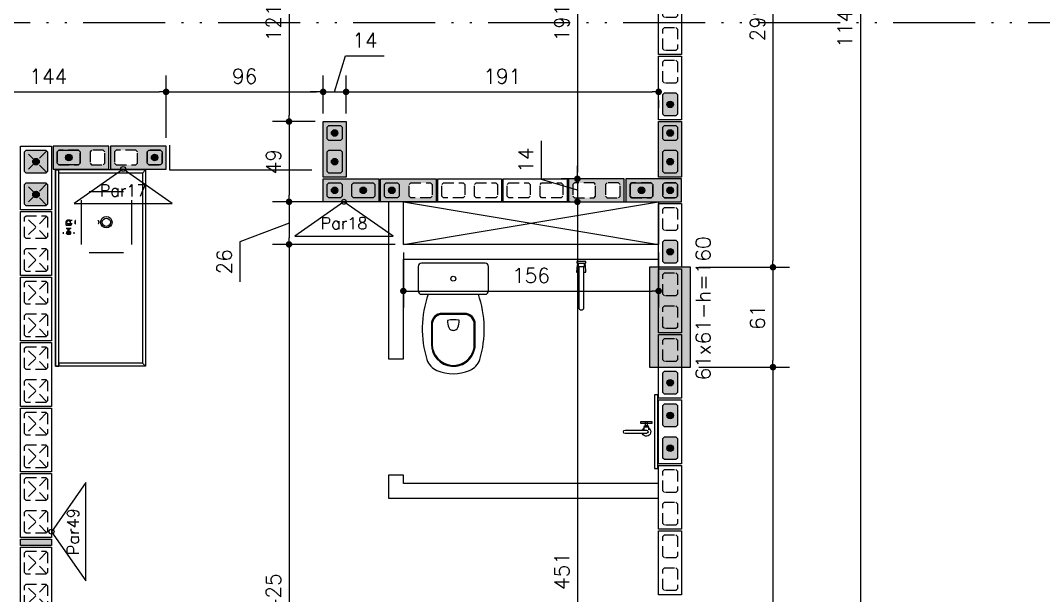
# Model space of a CAD drawing. Extents: x -14651 to 4582, y -13717 to -1290.
# Drawn here: x 2855 to 3480, y -12939 to -12588 of the extents above; entities that cross this region are included whole.
import ezdxf
from ezdxf.enums import TextEntityAlignment as Align

# ---------------------------------------------------------------- set-up
doc = ezdxf.new("R2010")
doc.units = 0
doc.header["$LTSCALE"] = 25
doc.linetypes.add('DASHED2', pattern=[0.375, 0.25, -0.125])
doc.linetypes.add('ESTILO_TQS_0004', pattern=[3.3, 2, -0.4, 0.05, -0.4, 0.05, -0.4])
for name, color, linetype in [('203', 1, 'DASHED2'), ('213', 252, 'Continuous'), ('241', 2, 'Continuous'), ('247', 50, 'Continuous'), ('248', 100, 'Continuous'), ('253', 251, 'Continuous'), ('ABERTURAS', 53, 'Continuous'), ('ALVENARIA NÃO ESTRUTURAL', 242, 'Continuous'), ('Arranque', 14, 'Continuous'), ('COTA', 1, 'Continuous'), ('EIXOS', 1, 'ESTILO_TQS_0004'), ('FERRO', 5, 'Continuous'), ('Pena_1', 1, 'Continuous'), ('Pena_2', 2, 'Continuous'), ('PROJ', 252, 'Continuous'), ('TJANELA', 2, 'Continuous')]:
    doc.layers.add(name, color=color, linetype=linetype)
doc.styles.add('COTA', font='romans.shx')
doc.styles.add('Texto1', font='romans.shx', dxfattribs={"height": 9})
doc.dimstyles.new('forma', dxfattribs={"dimscale": 5, "dimtxt": 1.8, "dimasz": 0.8, "dimexe": 2, "dimexo": 1, "dimgap": 1, "dimtad": 1, "dimdec": 1, "dimzin": 9, "dimtxsty": 'COTA', "dimblk1": 'DOT', "dimblk2": 'DOT', "dimsah": 1, "dimcen": 0, "dimdle": 1, "dimclrd": 256, "dimclre": 256, "dimclrt": 2, "dimadec": 0, "dimazin": 0, "dimtfac": 1, "dimtdec": 0, "dimtmove": 0, "dimatfit": 3, "dimfxl": 1, "dimtolj": 1, "dimtzin": 0, "dimarcsym": 0})

# ---------------------------------------------------------------- blocks, each defined once
blk = doc.blocks.new('P4020')
blk.add_lwpolyline([(-19.5, -9.5), (19.5, -9.5), (19.5, 9.5), (-19.5, 9.5), (-19.5, -9.5)])
at = {"color": 1, "linetype": 'DASHED2'}
for points in [[(-17, -6), (-16, -7), (-4, -7), (-3, -6), (-3, 6), (-4, 7), (-16, 7), (-17, 6), (-17, -6)], [(3, -6), (4, -7), (16, -7), (17, -6), (17, 6), (16, 7), (4, 7), (3, 6), (3, -6)]]:
    blk.add_lwpolyline(points, dxfattribs=at)
at = {"layer": '203', "color": 253}
for p, q in [((-16.5, 6.5), (-3.5, -6.5)), ((-3.5, 6.5), (-16.5, -6.5)), ((16.5, 6.5), (3.5, -6.5)), ((3.5, 6.5), (16.5, -6.5))]:
    blk.add_line(p, q, dxfattribs=at)
blk = doc.blocks.new('P0520')
at = {"layer": '253'}
blk.add_hatch(color=129, dxfattribs=at).paths.add_polyline_path([(2, 9.5), (-2, 9.5), (-2, -9.5), (2, -9.5)])
blk.add_lwpolyline([(2, 9.5), (-2, 9.5), (-2, -9.5), (2, -9.5), (2, 9.5)])
blk = doc.blocks.new('P3515')
at = {"layer": '248'}
h = blk.add_hatch(color=100, dxfattribs=at)
h.paths.add_polyline_path([(17, 7), (-17, 7), (-17, -7), (17, -7)])
h.paths.add_polyline_path([(-5.5, -3.5), (-6.5, -4.5), (-13.5, -4.5), (-14.5, -3.5), (-14.5, 3.5), (-13.5, 4.5), (-6.5, 4.5), (-5.5, 3.5)], flags=16)
h.paths.add_polyline_path([(0.5, 3.5), (1.5, 4.5), (13.5, 4.5), (14.5, 3.5), (14.5, -3.5), (13.5, -4.5), (1.5, -4.5), (0.5, -3.5)], flags=16)
blk.add_lwpolyline([(-17, -7), (17, -7), (17, 7), (-17, 7), (-17, -7)])
at = {"color": 1, "linetype": 'DASHED2'}
for points in [[(-14.5, -3.5), (-13.5, -4.5), (-6.5, -4.5), (-5.5, -3.5), (-5.5, 3.5), (-6.5, 4.5), (-13.5, 4.5), (-14.5, 3.5), (-14.5, -3.5)], [(0.5, -3.5), (1.5, -4.5), (13.5, -4.5), (14.5, -3.5), (14.5, 3.5), (13.5, 4.5), (1.5, 4.5), (0.5, 3.5), (0.5, -3.5)]]:
    blk.add_lwpolyline(points, dxfattribs=at)
blk = doc.blocks.new('P4015', base_point=(5842102.11612, -8124149.02973))
blk.add_lwpolyline([(5842082.61612, -8124156.02973), (5842121.61612, -8124156.02973), (5842121.61612, -8124142.02973), (5842082.61612, -8124142.02973), (5842082.61612, -8124156.02973)])
at = {"color": 1, "linetype": 'DASHED2'}
for points in [[(5842085.11612, -8124152.52973), (5842086.11612, -8124153.52973), (5842098.11612, -8124153.52973), (5842099.11612, -8124152.52973), (5842099.11612, -8124145.52973), (5842098.11612, -8124144.52973), (5842086.11612, -8124144.52973), (5842085.11612, -8124145.52973), (5842085.11612, -8124152.52973)], [(5842105.11612, -8124152.52973), (5842106.11612, -8124153.52973), (5842118.11612, -8124153.52973), (5842119.11612, -8124152.52973), (5842119.11612, -8124145.52973), (5842118.11612, -8124144.52973), (5842106.11612, -8124144.52973), (5842105.11612, -8124145.52973), (5842105.11612, -8124152.52973)]]:
    blk.add_lwpolyline(points, dxfattribs=at)
blk = doc.blocks.new('GR-1409')
at = {"layer": '213'}
h = blk.add_hatch(color=256, dxfattribs=at)
h.paths.add_polyline_path([(-6, 4.5), (-7, 3.5), (-7, -3.5), (-6, -4.5), (6, -4.5), (7, -3.5), (7, 3.5), (6, 4.5)])
h.paths.add_polyline_path([(-2, 0, 1), (2, 0, 1)], flags=16)
at = {"layer": 'Arranque'}
blk.add_hatch(color=256, dxfattribs=at).paths.add_polyline_path([(-2, 0, 1), (2, 0, 1)])
at = {"layer": '213'}
blk.add_lwpolyline([(-7, 3.5), (-6, 4.5), (6, 4.5), (7, 3.5), (7, -3.5), (6, -4.5), (-6, -4.5), (-7, -3.5), (-7, 3.5)], dxfattribs=at)
at = {"layer": 'FERRO', "linetype": 'Continuous'}
blk.add_circle((0, 0), 2, dxfattribs=at)
blk = doc.blocks.new('GR-0909')
at = {"layer": '213'}
h = blk.add_hatch(color=256, dxfattribs=at)
h.paths.add_polyline_path([(3.5, -4.5), (4.5, -3.5), (4.500001, 3.5), (3.500001, 4.5), (-3.499999, 4.5), (-4.499999, 3.5), (-4.5, -3.5), (-3.5, -4.5)])
h.paths.add_polyline_path([(-2, 0, -1), (2, 0, -1)], flags=16)
at = {"layer": 'Arranque'}
blk.add_hatch(color=256, dxfattribs=at).paths.add_polyline_path([(2, 0, 1), (-2, 0, 1)])
at = {"layer": '213'}
blk.add_lwpolyline([(3.500001, 4.5), (4.500001, 3.5), (4.5, -3.5), (3.5, -4.5), (-3.5, -4.5), (-4.5, -3.5), (-4.499999, 3.5), (-3.499999, 4.5), (3.500001, 4.5)], dxfattribs=at)
at = {"layer": 'FERRO', "linetype": 'Continuous'}
blk.add_circle((0, 0), 2, dxfattribs=at)
blk = doc.blocks.new('GR-1414')
at = {"layer": '213'}
h = blk.add_hatch(color=256, dxfattribs=at)
h.paths.add_polyline_path([(6, -7), (7, -6), (7, 6), (6, 7), (-6, 7), (-7, 6), (-7, -6), (-6, -7)])
h.paths.add_polyline_path([(2, 0, 1), (-2, 0, 1)], flags=16)
at = {"layer": 'Arranque'}
blk.add_hatch(color=256, dxfattribs=at).paths.add_polyline_path([(2, 0, 1), (-2, 0, 1)])
at = {"layer": '213'}
for p, q in [((-7, 6), (-6, 7)), ((-6, 7), (6, 7)), ((6, 7), (7, 6)), ((-7, -6), (-7, 6)), ((7, 6), (7, -6)), ((-6, -7), (-7, -6)), ((7, -6), (6, -7)), ((6, -7), (-6, -7))]:
    blk.add_line(p, q, dxfattribs=at)
at = {"layer": 'FERRO', "linetype": 'Continuous'}
blk.add_circle((0, 0), 2, dxfattribs=at)
blk = doc.blocks.new('_IDNPAR_2')
at = {"color": 3}
blk.add_lwpolyline([(1, -0.7), (0, 0), (-1, -0.7)], close=True, dxfattribs=at)
blk.add_circle((0, 0), 0.05, dxfattribs=at)
at = {"layer": '247', "color": 2, "style": 'COTA', "flags": 8}
blk.add_attdef('ID', text='', height=0.24, dxfattribs=at).set_placement((0, -0.438), align=Align.MIDDLE_CENTER)
blk = doc.blocks.new('_Dot')
at = {"color": 0, "linetype": 'ByBlock', "lineweight": -2}
blk.add_line((-0.5, 0), (-1, 0), dxfattribs=at)
at = {"color": 0, "linetype": 'ByBlock', "const_width": 0.5}
blk.add_lwpolyline([(-0.25, 0, 1), (0.25, 0, 1)], format="xyb", close=True, dxfattribs=at)
blk = doc.blocks.new('*D111')
at = {"layer": 'COTA', "lineweight": -2, "transparency": 16777216}
for p, q in [((3269.02, -12439.6), (3324.39, -12439.6)), ((3314.39, -12443.6), (3314.39, -12734.6)), ((3269.02, -12738.6), (3324.39, -12738.6))]:
    blk.add_line(p, q, dxfattribs=at)
at = {"layer": 'Defpoints', "color": 0, "transparency": 16777216}
for p in [(3264.02, -12439.6), (3264.02, -12738.6), (3314.39, -12738.6)]:
    blk.add_point(p, dxfattribs=at)
at = {"layer": 'COTA', "lineweight": -2, "transparency": 16777216, "xscale": 4, "yscale": 4, "zscale": 4}
for p, rotation in [((3314.39, -12439.6), 90), ((3314.39, -12738.6), 270)]:
    blk.add_blockref('_Dot', p, dxfattribs=dict(at, rotation=rotation))
at = {"layer": 'COTA', "color": 2, "transparency": 16777216, "insert": (3304.89, -12589.1), "char_height": 9, "attachment_point": 5, "rotation": 90, "style": 'COTA'}
blk.add_mtext('\\A1;299 ', dxfattribs=at)
blk = doc.blocks.new('*D112')
at = {"layer": 'COTA', "lineweight": -2, "transparency": 16777216}
for p, q in [((3269.02, -12738.6), (3324.39, -12738.6)), ((3314.39, -12742.6), (3314.39, -12795.6)), ((3269.02, -12799.6), (3324.39, -12799.6))]:
    blk.add_line(p, q, dxfattribs=at)
at = {"layer": 'Defpoints', "color": 0, "transparency": 16777216}
for p in [(3264.02, -12738.6), (3264.02, -12799.6), (3314.39, -12799.6)]:
    blk.add_point(p, dxfattribs=at)
at = {"layer": 'COTA', "lineweight": -2, "transparency": 16777216, "xscale": 4, "yscale": 4, "zscale": 4}
for p, rotation in [((3314.39, -12738.6), 90), ((3314.39, -12799.6), 270)]:
    blk.add_blockref('_Dot', p, dxfattribs=dict(at, rotation=rotation))
at = {"layer": 'COTA', "color": 2, "transparency": 16777216, "insert": (3304.89, -12769.1), "char_height": 9, "attachment_point": 5, "rotation": 90, "style": 'COTA'}
blk.add_mtext('\\A1;61 ', dxfattribs=at)
blk = doc.blocks.new('*D113')
at = {"layer": 'COTA', "lineweight": -2, "transparency": 16777216}
for p, q in [((3269.02, -12799.6), (3324.39, -12799.6)), ((3314.39, -12803.6), (3314.39, -13159.6)), ((3263.52, -13163.6), (3324.39, -13163.6))]:
    blk.add_line(p, q, dxfattribs=at)
at = {"layer": 'Defpoints', "color": 0, "transparency": 16777216}
for p in [(3264.02, -12799.6), (3258.52, -13163.6), (3314.39, -13163.6)]:
    blk.add_point(p, dxfattribs=at)
at = {"layer": 'COTA', "lineweight": -2, "transparency": 16777216, "xscale": 4, "yscale": 4, "zscale": 4}
for p, rotation in [((3314.39, -12799.6), 90), ((3314.39, -13163.6), 270)]:
    blk.add_blockref('_Dot', p, dxfattribs=dict(at, rotation=rotation))
at = {"layer": 'COTA', "color": 2, "transparency": 16777216, "insert": (3304.89, -12981.6), "char_height": 9, "attachment_point": 5, "rotation": 90, "style": 'COTA'}
blk.add_mtext('\\A1;364 ', dxfattribs=at)
blk = doc.blocks.new('*D114')
at = {"layer": 'COTA', "lineweight": -2, "transparency": 16777216}
for p, q in [((3263.52, -12014.6), (3377.82, -12014.6)), ((3367.82, -12018.6), (3367.82, -13159.6)), ((3263.52, -13163.6), (3377.82, -13163.6))]:
    blk.add_line(p, q, dxfattribs=at)
at = {"layer": 'Defpoints', "color": 0, "transparency": 16777216}
for p in [(3258.52, -12014.6), (3258.52, -13163.6), (3367.82, -13163.6)]:
    blk.add_point(p, dxfattribs=at)
at = {"layer": 'COTA', "lineweight": -2, "transparency": 16777216, "xscale": 4, "yscale": 4, "zscale": 4}
for p, rotation in [((3367.82, -12014.6), 90), ((3367.82, -13163.6), 270)]:
    blk.add_blockref('_Dot', p, dxfattribs=dict(at, rotation=rotation))
at = {"layer": 'COTA', "color": 2, "transparency": 16777216, "insert": (3358.32, -12589.1), "char_height": 9, "attachment_point": 5, "rotation": 90, "style": 'COTA'}
blk.add_mtext('\\A1;1149 ', dxfattribs=at)
blk = doc.blocks.new('*D175')
at = {"layer": 'COTA', "lineweight": -2, "transparency": 16777216}
for p, q in [((2799.52, -12659.6), (2799.52, -12621.47)), ((2943.52, -12659.6), (2943.52, -12621.47)), ((2803.52, -12631.47), (2939.52, -12631.47))]:
    blk.add_line(p, q, dxfattribs=at)
at = {"layer": 'Defpoints', "color": 0, "transparency": 16777216}
for p in [(2943.52, -12631.47), (2799.52, -12664.6), (2943.52, -12664.6)]:
    blk.add_point(p, dxfattribs=at)
at = {"layer": 'COTA', "lineweight": -2, "transparency": 16777216, "xscale": 4, "yscale": 4, "zscale": 4, "rotation": 180}
blk.add_blockref('_Dot', (2799.52, -12631.47), dxfattribs=at)
at = {"layer": 'COTA', "lineweight": -2, "transparency": 16777216, "xscale": 4, "yscale": 4, "zscale": 4}
blk.add_blockref('_Dot', (2943.52, -12631.47), dxfattribs=at)
at = {"layer": 'COTA', "color": 2, "transparency": 16777216, "insert": (2871.52, -12621.97), "char_height": 9, "attachment_point": 5, "style": 'COTA'}
blk.add_mtext('\\A1;144 ', dxfattribs=at)
blk = doc.blocks.new('*D176')
at = {"layer": 'COTA', "lineweight": -2, "transparency": 16777216}
for p, q in [((2943.52, -12659.6), (2943.52, -12621.47)), ((3039.52, -12644.6), (3039.52, -12621.47)), ((2947.52, -12631.47), (3035.52, -12631.47))]:
    blk.add_line(p, q, dxfattribs=at)
at = {"layer": 'Defpoints', "color": 0, "transparency": 16777216}
for p in [(3039.52, -12631.47), (3039.52, -12649.6), (2943.52, -12664.6)]:
    blk.add_point(p, dxfattribs=at)
at = {"layer": 'COTA', "lineweight": -2, "transparency": 16777216, "xscale": 4, "yscale": 4, "zscale": 4, "rotation": 180}
blk.add_blockref('_Dot', (2943.52, -12631.47), dxfattribs=at)
at = {"layer": 'COTA', "lineweight": -2, "transparency": 16777216, "xscale": 4, "yscale": 4, "zscale": 4}
blk.add_blockref('_Dot', (3039.52, -12631.47), dxfattribs=at)
at = {"layer": 'COTA', "color": 2, "transparency": 16777216, "insert": (2991.52, -12621.97), "char_height": 9, "attachment_point": 5, "style": 'COTA'}
blk.add_mtext('\\A1;96 ', dxfattribs=at)
blk = doc.blocks.new('*D286')
at = {"layer": 'COTA', "lineweight": -2, "transparency": 16777216}
for p, q in [((3194.03, -12493.6), (3184.86, -12493.6)), ((3194.86, -12497.6), (3194.86, -12680.6)), ((3190.11, -12684.6), (3184.86, -12684.6))]:
    blk.add_line(p, q, dxfattribs=at)
at = {"layer": 'Defpoints', "color": 0, "transparency": 16777216}
for p in [(3199.03, -12493.6), (3194.86, -12684.6), (3195.11, -12684.6)]:
    blk.add_point(p, dxfattribs=at)
at = {"layer": 'COTA', "lineweight": -2, "transparency": 16777216, "xscale": 4, "yscale": 4, "zscale": 4}
for p, rotation in [((3194.86, -12493.6), 90), ((3194.86, -12684.6), 270)]:
    blk.add_blockref('_Dot', p, dxfattribs=dict(at, rotation=rotation))
at = {"layer": 'COTA', "color": 2, "transparency": 16777216, "insert": (3185.36, -12589.1), "char_height": 9, "attachment_point": 5, "rotation": 90, "style": 'COTA'}
blk.add_mtext('\\A1;191 ', dxfattribs=at)
blk = doc.blocks.new('*D287')
at = {"layer": 'COTA', "lineweight": -2, "transparency": 16777216}
for p, q in [((3172.86, -12685), (3172.86, -12661.28)), ((3194.86, -12680.6), (3194.86, -12676.6)), ((3194.86, -12691.6), (3172.86, -12685)), ((3190.11, -12684.6), (3184.86, -12684.6)), ((3194.86, -12684.6), (3194.86, -12698.6)), ((3194.86, -12684.6), (3194.86, -12698.6)), ((3190.36, -12698.6), (3184.86, -12698.6)), ((3194.86, -12702.6), (3194.86, -12706.6))]:
    blk.add_line(p, q, dxfattribs=at)
at = {"layer": 'Defpoints', "color": 0, "transparency": 16777216}
for p in [(3195.11, -12684.6), (3194.86, -12698.6), (3195.36, -12698.6)]:
    blk.add_point(p, dxfattribs=at)
at = {"layer": 'COTA', "lineweight": -2, "transparency": 16777216, "xscale": 4, "yscale": 4, "zscale": 4}
for p, rotation in [((3194.86, -12684.6), 270), ((3194.86, -12698.6), 90)]:
    blk.add_blockref('_Dot', p, dxfattribs=dict(at, rotation=rotation))
at = {"layer": 'COTA', "color": 2, "transparency": 16777216, "insert": (3163.36, -12673.14), "char_height": 9, "attachment_point": 5, "rotation": 90, "style": 'COTA'}
blk.add_mtext('\\A1;14 ', dxfattribs=at)
blk = doc.blocks.new('*D288')
at = {"layer": 'COTA', "lineweight": -2, "transparency": 16777216}
for p, q in [((3190.36, -12698.6), (3184.86, -12698.6)), ((3194.86, -12702.6), (3194.86, -13145.6)), ((3191.68, -13149.6), (3184.86, -13149.6))]:
    blk.add_line(p, q, dxfattribs=at)
at = {"layer": 'Defpoints', "color": 0, "transparency": 16777216}
for p in [(3195.36, -12698.6), (3194.86, -13149.6), (3196.68, -13149.6)]:
    blk.add_point(p, dxfattribs=at)
at = {"layer": 'COTA', "lineweight": -2, "transparency": 16777216, "xscale": 4, "yscale": 4, "zscale": 4}
for p, rotation in [((3194.86, -12698.6), 90), ((3194.86, -13149.6), 270)]:
    blk.add_blockref('_Dot', p, dxfattribs=dict(at, rotation=rotation))
at = {"layer": 'COTA', "color": 2, "transparency": 16777216, "insert": (3185.36, -12924.1), "char_height": 9, "attachment_point": 5, "rotation": 90, "style": 'COTA'}
blk.add_mtext('\\A1;451 ', dxfattribs=at)
blk = doc.blocks.new('*D290')
at = {"layer": 'COTA', "lineweight": -2, "transparency": 16777216}
for p, q in [((3034.52, -12528.6), (3008.64, -12528.6)), ((3018.64, -12532.6), (3018.64, -12645.6)), ((3034.52, -12649.6), (3008.64, -12649.6))]:
    blk.add_line(p, q, dxfattribs=at)
at = {"layer": 'Defpoints', "color": 0, "transparency": 16777216}
for p in [(3039.52, -12528.6), (3018.64, -12649.6), (3039.52, -12649.6)]:
    blk.add_point(p, dxfattribs=at)
at = {"layer": 'COTA', "lineweight": -2, "transparency": 16777216, "xscale": 4, "yscale": 4, "zscale": 4}
for p, rotation in [((3018.64, -12528.6), 90), ((3018.64, -12649.6), 270)]:
    blk.add_blockref('_Dot', p, dxfattribs=dict(at, rotation=rotation))
at = {"layer": 'COTA', "color": 2, "transparency": 16777216, "insert": (3009.14, -12589.1), "char_height": 9, "attachment_point": 5, "rotation": 90, "style": 'COTA'}
blk.add_mtext('\\A1;121 ', dxfattribs=at)
blk = doc.blocks.new('*D291')
at = {"layer": 'COTA', "lineweight": -2, "transparency": 16777216}
for p, q in [((3034.52, -12649.6), (3008.64, -12649.6)), ((3018.64, -12653.6), (3018.64, -12694.6)), ((3034.52, -12698.6), (3008.64, -12698.6))]:
    blk.add_line(p, q, dxfattribs=at)
at = {"layer": 'Defpoints', "color": 0, "transparency": 16777216}
for p in [(3039.52, -12649.6), (3018.64, -12698.6), (3039.52, -12698.6)]:
    blk.add_point(p, dxfattribs=at)
at = {"layer": 'COTA', "lineweight": -2, "transparency": 16777216, "xscale": 4, "yscale": 4, "zscale": 4}
for p, rotation in [((3018.64, -12649.6), 90), ((3018.64, -12698.6), 270)]:
    blk.add_blockref('_Dot', p, dxfattribs=dict(at, rotation=rotation))
at = {"layer": 'COTA', "color": 2, "transparency": 16777216, "insert": (3009.14, -12674.1), "char_height": 9, "attachment_point": 5, "rotation": 90, "style": 'COTA'}
blk.add_mtext('\\A1;49 ', dxfattribs=at)
blk = doc.blocks.new('*D292')
at = {"layer": 'COTA', "lineweight": -2, "transparency": 16777216}
for p, q in [((3083.52, -12724.6), (3008.64, -12724.6)), ((3018.64, -12728.6), (3018.64, -13145.6)), ((3013.64, -13149.6), (3008.64, -13149.6))]:
    blk.add_line(p, q, dxfattribs=at)
at = {"layer": 'Defpoints', "color": 0, "transparency": 16777216}
for p in [(3088.52, -12724.6), (3018.64, -13149.6), (3018.64, -13149.6)]:
    blk.add_point(p, dxfattribs=at)
at = {"layer": 'COTA', "lineweight": -2, "transparency": 16777216, "xscale": 4, "yscale": 4, "zscale": 4}
for p, rotation in [((3018.64, -12724.6), 90), ((3018.64, -13149.6), 270)]:
    blk.add_blockref('_Dot', p, dxfattribs=dict(at, rotation=rotation))
at = {"layer": 'COTA', "color": 2, "transparency": 16777216, "insert": (3009.14, -12937.1), "char_height": 9, "attachment_point": 5, "rotation": 90, "style": 'COTA'}
blk.add_mtext('\\A1;425 ', dxfattribs=at)
blk = doc.blocks.new('*D295')
at = {"layer": 'COTA', "lineweight": -2, "transparency": 16777216}
for p, q in [((3046.52, -12631.47), (3053.12, -12609.47)), ((3053.12, -12609.47), (3076.83, -12609.47)), ((3039.52, -12644.6), (3039.52, -12621.47)), ((3053.52, -12644.6), (3053.52, -12621.47)), ((3035.52, -12631.47), (3031.52, -12631.47)), ((3039.52, -12631.47), (3053.52, -12631.47)), ((3039.52, -12631.47), (3053.52, -12631.47)), ((3057.52, -12631.47), (3061.52, -12631.47))]:
    blk.add_line(p, q, dxfattribs=at)
at = {"layer": 'Defpoints', "color": 0, "transparency": 16777216}
for p in [(3053.52, -12631.47), (3039.52, -12649.6), (3053.52, -12649.6)]:
    blk.add_point(p, dxfattribs=at)
at = {"layer": 'COTA', "lineweight": -2, "transparency": 16777216, "xscale": 4, "yscale": 4, "zscale": 4}
blk.add_blockref('_Dot', (3039.52, -12631.47), dxfattribs=at)
at = {"layer": 'COTA', "lineweight": -2, "transparency": 16777216, "xscale": 4, "yscale": 4, "zscale": 4, "rotation": 180}
blk.add_blockref('_Dot', (3053.52, -12631.47), dxfattribs=at)
at = {"layer": 'COTA', "color": 2, "transparency": 16777216, "insert": (3064.97, -12599.97), "char_height": 9, "attachment_point": 5, "style": 'COTA'}
blk.add_mtext('\\A1;14 ', dxfattribs=at)
blk = doc.blocks.new('*D296')
at = {"layer": 'COTA', "lineweight": -2, "transparency": 16777216}
for p, q in [((3053.52, -12644.6), (3053.52, -12621.47)), ((3057.52, -12631.47), (3240.52, -12631.47)), ((3244.52, -12636.47), (3244.52, -12641.47))]:
    blk.add_line(p, q, dxfattribs=at)
at = {"layer": 'Defpoints', "color": 0, "transparency": 16777216}
for p in [(3244.52, -12631.47), (3244.52, -12631.47), (3053.52, -12649.6)]:
    blk.add_point(p, dxfattribs=at)
at = {"layer": 'COTA', "lineweight": -2, "transparency": 16777216, "xscale": 4, "yscale": 4, "zscale": 4, "rotation": 180}
blk.add_blockref('_Dot', (3053.52, -12631.47), dxfattribs=at)
at = {"layer": 'COTA', "lineweight": -2, "transparency": 16777216, "xscale": 4, "yscale": 4, "zscale": 4}
blk.add_blockref('_Dot', (3244.52, -12631.47), dxfattribs=at)
at = {"layer": 'COTA', "color": 2, "transparency": 16777216, "insert": (3149.02, -12621.97), "char_height": 9, "attachment_point": 5, "style": 'COTA'}
blk.add_mtext('\\A1;191 ', dxfattribs=at)
blk = doc.blocks.new('layout-inferior 2')
at = {"layer": 'ALVENARIA NÃO ESTRUTURAL'}
for p, q in [((28825.58, -12698.6), (28825.58, -12794.6)), ((28834.58, -12733.6), (28990.58, -12733.6)), ((28834.58, -12794.6), (28834.58, -12733.6)), ((28825.58, -12794.6), (28834.58, -12794.6)), ((28834.58, -12865.6), (28825.58, -12865.6)), ((28825.58, -12865.6), (28825.58, -12879.6)), ((28834.58, -12870.6), (28834.58, -12865.6)), ((28990.58, -12870.6), (28834.58, -12870.6)), ((28825.58, -12879.6), (28990.58, -12879.6))]:
    blk.add_line(p, q, dxfattribs=at)
at = {"layer": 'Pena_1'}
for p, q in [((28834.58, -12698.6), (28990.58, -12724.6)), ((28834.58, -12724.6), (28990.58, -12698.6))]:
    blk.add_line(p, q, dxfattribs=at)
at = {"layer": 'Pena_2'}
for p, q in [((28834.58, -12724.6), (28834.58, -12698.6)), ((28834.58, -12698.6), (28990.58, -12698.6)), ((28990.58, -12698.6), (28990.58, -12724.6)), ((28990.58, -12724.6), (28834.58, -12724.6))]:
    blk.add_line(p, q, dxfattribs=at)
at = {"layer": 'PROJ'}
for p, q in [((28691.58, -12664.1), (28691.58, -12679.1)), ((28622.08, -12799.1), (28622.08, -12679.1)), ((28622.08, -12679.1), (28622.08, -12799.1)), ((28677.08, -12679.1), (28622.08, -12679.1)), ((28622.08, -12679.1), (28624.08, -12679.1)), ((28624.08, -12799.1), (28624.08, -12679.1)), ((28624.08, -12681.1), (28624.08, -12679.1)), ((28677.08, -12679.1), (28675.08, -12681.1)), ((28677.08, -12679.1), (28677.08, -12799.1)), ((28691.58, -12679.1), (28778.58, -12679.1)), ((28675.08, -12681.1), (28624.08, -12681.1)), ((28675.08, -12681.1), (28675.08, -12797.1)), ((28637.58, -12697.6), (28637.58, -12724.6)), ((28663.58, -12692.6), (28642.58, -12692.6)), ((28668.58, -12724.6), (28668.58, -12697.6)), ((28630.04, -12710.05), (28630.01, -12710.05)), ((28630.08, -12710.05), (28630.04, -12710.05)), ((28628.5, -12712.95), (28628.5, -12711.15)), ((28631.51, -12712.95), (28628.5, -12712.95)), ((28628.51, -12711.15), (28628.51, -12711.15)), ((28631.49, -12714.95), (28628.53, -12714.95)), ((28628.81, -12713.05), (28628.81, -12712.95)), ((28629.01, -12715.15), (28631.01, -12715.15)), ((28630.01, -12712.15), (28630.03, -12712.15)), ((28630.03, -12712.15), (28630.08, -12712.14)), ((28631.21, -12712.95), (28631.21, -12713.05)), ((28631.51, -12712.15), (28631.51, -12712.95)), ((28626.8, -12718.19), (28626.8, -12717.09)), ((28631.19, -12718.34), (28628.83, -12718.34)), ((28628.85, -12717.04), (28629.78, -12717.04)), ((28630.86, -12718.54), (28629.16, -12718.54)), ((28630.24, -12717.04), (28631.16, -12717.04)), ((28633.21, -12717.09), (28633.21, -12718.19)), ((28642.58, -12729.6), (28663.58, -12729.6)), ((28675.08, -12797.1), (28624.08, -12797.1)), ((28624.08, -12797.1), (28624.08, -12799.1)), ((28675.08, -12797.1), (28677.08, -12799.1)), ((28677.08, -12799.1), (28622.08, -12799.1)), ((28622.08, -12799.1), (28624.08, -12799.1)), ((28988.08, -12816.6), (28988.08, -12861.6)), ((28990.08, -12816.6), (28988.08, -12816.6)), ((28990.08, -12861.6), (28990.08, -12816.6)), ((28988.08, -12861.6), (28990.08, -12861.6))]:
    blk.add_line(p, q, dxfattribs=at)
for points in [[(28628.81, -12713.05), (28628.81, -12712.95), (28628.5, -12712.95), (28628.5, -12711.13), (28628.51, -12711.15), (28628.51, -12711.15), (28628.51, -12710.98), (28628.55, -12710.74), (28628.63, -12710.5), (28628.74, -12710.29), (28628.89, -12710.09), (28629.07, -12709.92), (28629.22, -12709.82), (28629.44, -12709.71), (28629.67, -12709.63), (28629.91, -12709.6), (28630.01, -12709.59), (28630.25, -12709.61), (28630.49, -12709.67), (28630.71, -12709.77), (28630.8, -12709.82), (28630.99, -12709.96), (28631.08, -12710.05), (28630.06, -12710.05), (28630.05, -12710.05, -0.956818), (28630.06, -12712.15), (28630.07, -12712.15, -0.005512), (28630.05, -12712.15), (28630.08, -12712.15), (28631.51, -12712.15), (28631.51, -12712.95), (28631.21, -12712.95), (28631.21, -12713.05)], [(28628.83, -12717.01, 0.023181), (28628.85, -12717.04), (28629.78, -12717.04), (28629.83, -12717.03), (28629.9, -12717.01), (28630, -12717.01), (28630.09, -12717.01), (28630.17, -12717.02), (28630.24, -12717.04), (28631.16, -12717.04, 0.022959), (28631.18, -12717.01, 0.366689), (28630.99, -12716.84), (28630.62, -12716.84), (28629.4, -12716.84), (28629.03, -12716.84, 0.366483)], [(28629.41, -12717.71), (28629.41, -12717.62), (28629.41, -12717.55), (28629.43, -12717.47), (28629.44, -12717.42), (28629.46, -12717.37), (28629.49, -12717.32), (28629.51, -12717.27), (28629.55, -12717.23), (28629.58, -12717.19), (28629.63, -12717.13), (28629.7, -12717.08), (28629.74, -12717.06), (28629.78, -12717.04), (28629.79, -12717.08), (28629.8, -12717.13, -0.192103), (28630.21, -12717.13), (28630.22, -12717.09), (28630.24, -12717.04), (28630.29, -12717.06), (28630.33, -12717.09), (28630.37, -12717.12), (28630.41, -12717.16), (28630.45, -12717.2), (28630.49, -12717.25), (28630.54, -12717.34), (28630.58, -12717.43), (28630.59, -12717.49), (28630.6, -12717.54), (28630.61, -12717.59), (28630.61, -12717.64), (28630.61, -12717.71), (28630.59, -12717.79), (28630.57, -12717.86), (28630.55, -12717.91), (28630.53, -12717.96), (28630.5, -12718.01), (28630.47, -12718.06), (28630.42, -12718.11), (28630.35, -12718.18), (28630.27, -12718.23), (28630.18, -12718.26), (28630.1, -12718.28), (28630.04, -12718.29), (28629.98, -12718.29), (28629.92, -12718.29), (28629.87, -12718.27), (28629.81, -12718.26), (28629.75, -12718.23), (28629.68, -12718.19), (28629.64, -12718.16), (28629.6, -12718.12), (28629.57, -12718.09), (28629.54, -12718.05), (28629.5, -12717.99), (28629.46, -12717.9), (28629.43, -12717.81)], [(28630.23, -12717.14), (28630.23, -12717.13, -0.017847), (28630.26, -12717.15), (28630.25, -12717.15, -0.017789), (28630.29, -12717.17), (28630.28, -12717.16, -0.021587), (28630.32, -12717.19), (28630.31, -12717.18, -0.027178), (28630.36, -12717.22), (28630.35, -12717.21, -0.016694), (28630.38, -12717.23), (28630.38, -12717.23, -0.029524), (28630.42, -12717.28), (28630.42, -12717.27, -0.024437), (28630.45, -12717.31), (28630.44, -12717.3, -0.02481), (28630.48, -12717.35), (28630.47, -12717.34, -0.023752), (28630.5, -12717.39), (28630.49, -12717.38, -0.022023), (28630.51, -12717.42), (28630.51, -12717.41, -0.022441), (28630.53, -12717.46), (28630.52, -12717.45, -0.022868), (28630.54, -12717.5), (28630.54, -12717.49, -0.020181), (28630.55, -12717.53), (28630.55, -12717.52, -0.015814), (28630.55, -12717.56), (28630.55, -12717.55, -0.015915), (28630.56, -12717.58), (28630.56, -12717.58, -0.025741), (28630.56, -12717.63), (28630.56, -12717.63, -0.018498), (28630.56, -12717.67), (28630.56, -12717.66, -0.017313), (28630.56, -12717.7), (28630.56, -12717.69, -0.018157), (28630.55, -12717.73), (28630.55, -12717.73, -0.018149), (28630.55, -12717.76), (28630.55, -12717.76, -0.018439), (28630.54, -12717.8), (28630.54, -12717.79, -0.018647), (28630.53, -12717.83), (28630.53, -12717.82, -0.018581), (28630.51, -12717.86), (28630.52, -12717.85, -0.021766), (28630.5, -12717.89), (28630.5, -12717.88, -0.026407), (28630.47, -12717.93), (28630.48, -12717.92, -0.026609), (28630.45, -12717.97), (28630.46, -12717.96, -0.026914), (28630.42, -12718.01), (28630.43, -12718, -0.025672), (28630.39, -12718.04), (28630.39, -12718.03, -0.023779), (28630.36, -12718.07), (28630.36, -12718.06, -0.024124), (28630.32, -12718.09), (28630.33, -12718.09, -0.024539), (28630.28, -12718.12), (28630.29, -12718.11, -0.024082), (28630.25, -12718.14), (28630.26, -12718.13, -0.023177), (28630.21, -12718.15), (28630.22, -12718.15, -0.023669), (28630.17, -12718.17), (28630.18, -12718.16, -0.024126), (28630.13, -12718.18), (28630.14, -12718.18, -0.020906), (28630.09, -12718.18), (28630.1, -12718.18, -0.015716), (28630.07, -12718.19), (28630.07, -12718.19, -0.01579), (28630.04, -12718.19), (28630.05, -12718.19, -0.016075), (28630.01, -12718.19), (28630.02, -12718.19, -0.016281), (28629.98, -12718.19), (28629.99, -12718.19, -0.016316), (28629.95, -12718.19), (28629.96, -12718.19, -0.01533), (28629.93, -12718.19), (28629.93, -12718.19, -0.013711), (28629.9, -12718.18), (28629.91, -12718.18, -0.013749), (28629.88, -12718.18), (28629.89, -12718.18, -0.013768), (28629.86, -12718.17), (28629.86, -12718.17, -0.015624), (28629.83, -12718.16), (28629.84, -12718.16, -0.018303), (28629.8, -12718.15), (28629.81, -12718.15, -0.018249), (28629.77, -12718.14), (28629.78, -12718.14, -0.018455), (28629.74, -12718.12), (28629.75, -12718.13, -0.018647), (28629.71, -12718.11), (28629.72, -12718.11, -0.018591), (28629.69, -12718.09), (28629.69, -12718.09, -0.021186), (28629.66, -12718.06), (28629.66, -12718.07, -0.025016), (28629.62, -12718.03), (28629.63, -12718.04, -0.025258), (28629.59, -12718), (28629.6, -12718.01, -0.025603), (28629.56, -12717.97), (28629.57, -12717.98, -0.024312), (28629.54, -12717.93), (28629.55, -12717.94, -0.022281), (28629.52, -12717.9), (28629.53, -12717.91, -0.022662), (28629.5, -12717.86), (28629.51, -12717.87, -0.023081), (28629.49, -12717.82), (28629.49, -12717.83, -0.023127), (28629.48, -12717.79), (28629.48, -12717.79, -0.022918), (28629.47, -12717.75), (28629.47, -12717.76, -0.020264), (28629.46, -12717.71), (28629.46, -12717.72, -0.015918), (28629.46, -12717.68), (28629.46, -12717.69, -0.015999), (28629.46, -12717.66), (28629.46, -12717.66, -0.556946)], [(28629.56, -12717.64, -1), (28630.46, -12717.64, -1)], [(28843.58, -12749.1), (28843.58, -12752.7), (28843.58, -12753.1, 0.414214), (28845.58, -12755.1), (28884.58, -12755.1, 0.414214), (28886.58, -12753.1), (28886.58, -12738.1, 0.414214), (28884.58, -12736.1), (28845.58, -12736.1, 0.414214), (28843.58, -12738.1)], [(28852.24, -12773.43), (28852.24, -12785.71, 0.391339), (28864.08, -12798.5, 0.428002), (28877.91, -12786.11), (28877.91, -12773.43, 0.416278), (28871.84, -12767.36), (28858.32, -12767.36, 0.413625)], [(28868.59, -12770.99, 0.10791), (28861.57, -12771.03, 0.124585), (28862.34, -12775.49, 0.161338), (28863.21, -12776.67, 0.122351), (28865.08, -12777.13, 0.122351), (28866.94, -12776.67, 0.167944), (28867.81, -12775.49, 0.125904), (28868.59, -12770.99)], [(28983.6, -12833.98), (28983.6, -12835.43), (28984.14, -12835.43), (28984.14, -12835.97), (28984.35, -12835.97), (28984.35, -12836.76, -1.408938), (28980.59, -12840.13), (28970.12, -12840.14, -0.999996), (28970.12, -12838.07), (28980.59, -12838.07, -0.168827), (28981.76, -12836.76), (28981.76, -12835.97), (28981.97, -12835.97), (28981.97, -12835.43), (28982.51, -12835.43), (28982.51, -12833.98), (28979.7, -12833.98), (28979.7, -12832.89), (28986.41, -12832.89), (28986.41, -12833.98), (28983.6, -12833.98)]]:
    blk.add_lwpolyline(points, format="xyb", close=True, dxfattribs=at)
for points in [[(28632.17, -12712.15), (28630.08, -12712.15), (28630, -12712.15), (28629.93, -12712.14), (28629.87, -12712.13), (28629.82, -12712.13), (28629.8, -12712.12), (28629.78, -12712.12), (28629.76, -12712.11), (28629.74, -12712.11), (28629.73, -12712.11), (28629.71, -12712.1), (28629.7, -12712.1), (28629.68, -12712.09), (28629.66, -12712.09), (28629.64, -12712.08), (28629.63, -12712.07), (28629.61, -12712.07), (28629.59, -12712.06), (28629.57, -12712.05), (28629.55, -12712.04), (28629.51, -12712.02), (28629.48, -12712), (28629.45, -12711.98), (28629.42, -12711.96), (28629.36, -12711.92), (28629.31, -12711.88), (28629.26, -12711.83), (28629.21, -12711.77), (28629.16, -12711.71), (28629.12, -12711.65), (28629.08, -12711.59), (28629.05, -12711.52), (28629.02, -12711.45), (28629, -12711.37), (28628.98, -12711.3), (28628.97, -12711.22), (28628.96, -12711.15), (28628.96, -12711.07), (28628.97, -12710.99), (28628.98, -12710.92), (28628.99, -12710.84), (28629.02, -12710.77), (28629.04, -12710.7), (28629.07, -12710.63), (28629.11, -12710.56), (28629.15, -12710.5), (28629.19, -12710.44), (28629.24, -12710.38), (28629.28, -12710.34), (28629.32, -12710.31), (28629.34, -12710.29), (28629.36, -12710.28), (28629.37, -12710.27), (28629.39, -12710.25), (28629.41, -12710.24), (28629.43, -12710.22), (28629.45, -12710.21), (28629.48, -12710.2), (28629.5, -12710.18), (28629.53, -12710.17), (28629.56, -12710.15), (28629.6, -12710.14), (28629.68, -12710.11), (28629.77, -12710.08), (28629.87, -12710.06), (28629.97, -12710.05), (28630.08, -12710.05)], [(28632.17, -12710.05), (28630.04, -12710.05)], [(28647.99, -12712.08), (28648.13, -12712.01), (28648.26, -12711.9), (28648.37, -12711.77), (28648.47, -12711.62), (28648.53, -12711.46), (28648.57, -12711.28), (28648.59, -12711.1), (28648.57, -12710.92), (28648.53, -12710.74), (28648.47, -12710.57), (28648.37, -12710.42), (28648.26, -12710.29), (28648.13, -12710.19), (28647.99, -12710.11), (28647.98, -12710.11)], [(28631.42, -12713.05), (28628.6, -12713.05)], [(28631.11, -12715.05), (28628.91, -12715.05)], [(28630.62, -12716.06), (28629.4, -12716.06)], [(28629.4, -12716.84), (28630.62, -12716.84)], [(28629.16, -12718.44), (28630.86, -12718.44)], [(28941.43, -12737.05), (28940.83, -12737.05), (28940.44, -12741.63), (28941.78, -12741.63)], [(28944.88, -12741.63), (28946.14, -12741.63), (28945.82, -12737.05), (28945.23, -12737.05)], [(28983.6, -12833.98), (28983.07, -12833.98), (28983.06, -12833.98), (28982.51, -12833.98)], [(28983.6, -12835.43), (28982.51, -12835.43)], [(28980.7, -12838.07), (28980.7, -12838.07)], [(28981.76, -12837.98), (28981.76, -12836.76)], [(28981.97, -12835.97), (28984.14, -12835.97)], [(28984.35, -12836.76), (28984.35, -12837.93)]]:
    blk.add_lwpolyline(points, dxfattribs=at)
for points in [[(28634.08, -12712.06), (28634.05, -12712), (28634.02, -12711.92), (28634, -12711.84), (28633.99, -12711.79), (28633.98, -12711.73), (28633.97, -12711.66), (28633.96, -12711.59), (28633.95, -12711.52), (28633.94, -12711.44), (28633.94, -12711.36), (28633.93, -12711.27), (28633.93, -12711.18), (28633.93, -12711.1), (28633.93, -12711.01), (28633.93, -12710.92), (28633.94, -12710.84), (28633.94, -12710.76), (28633.95, -12710.68), (28633.96, -12710.6), (28633.97, -12710.53), (28633.98, -12710.47), (28633.99, -12710.41), (28634, -12710.35), (28634.02, -12710.28), (28634.05, -12710.2), (28634.08, -12710.14), (28634.11, -12710.1), (28634.14, -12710.06), (28634.16, -12710.05), (28634.15, -12710.06), (28634.13, -12710.07), (28634.11, -12710.09), (28634.1, -12710.11), (28634.09, -12710.13), (28634.07, -12710.15), (28634.06, -12710.18), (28634.05, -12710.22), (28634.03, -12710.26), (28634.02, -12710.3), (28634, -12710.35), (28633.99, -12710.41), (28633.98, -12710.47), (28633.97, -12710.53), (28633.96, -12710.6), (28633.95, -12710.68), (28633.94, -12710.76), (28633.94, -12710.84), (28633.93, -12710.92), (28633.93, -12711.01), (28633.93, -12711.1), (28633.93, -12711.18), (28633.93, -12711.27), (28633.94, -12711.36), (28633.94, -12711.44), (28633.95, -12711.52), (28633.96, -12711.59), (28633.97, -12711.66), (28633.98, -12711.73), (28633.99, -12711.79), (28634, -12711.84), (28634.02, -12711.89), (28634.03, -12711.94), (28634.05, -12711.98), (28634.06, -12712.01), (28634.07, -12712.04), (28634.09, -12712.07), (28634.1, -12712.09), (28634.11, -12712.11), (28634.13, -12712.12), (28634.16, -12712.14), (28634.17, -12712.15), (28634.14, -12712.14), (28634.11, -12712.1)], [(28628.76, -12718.14), (28628.77, -12718.13), (28628.78, -12718.11), (28628.79, -12718.08), (28628.81, -12718.05), (28628.82, -12718.02), (28628.83, -12717.99), (28628.85, -12717.95), (28628.86, -12717.91), (28628.87, -12717.88), (28628.88, -12717.86), (28628.89, -12717.83), (28628.89, -12717.81), (28628.9, -12717.78), (28628.9, -12717.75), (28628.9, -12717.72), (28628.91, -12717.69), (28628.91, -12717.67), (28628.91, -12717.64), (28628.91, -12717.61), (28628.91, -12717.58), (28628.9, -12717.56), (28628.9, -12717.52), (28628.89, -12717.48), (28628.88, -12717.44), (28628.87, -12717.4), (28628.86, -12717.37), (28628.85, -12717.33), (28628.84, -12717.3), (28628.82, -12717.26), (28628.81, -12717.23), (28628.79, -12717.2), (28628.78, -12717.18), (28628.77, -12717.16), (28628.76, -12717.15), (28628.76, -12717.13), (28628.76, -12717.13), (28628.78, -12717.13), (28628.8, -12717.12), (28628.81, -12717.11), (28628.83, -12717.1), (28628.84, -12717.09), (28628.84, -12717.07), (28628.85, -12717.05), (28628.85, -12717.04), (28628.87, -12717.09), (28628.9, -12717.14), (28628.92, -12717.22), (28628.95, -12717.3), (28628.97, -12717.38), (28628.98, -12717.47), (28628.99, -12717.57), (28629, -12717.66), (28628.99, -12717.73), (28628.98, -12717.81), (28628.98, -12717.86), (28628.96, -12717.91), (28628.95, -12717.96), (28628.94, -12718.01), (28628.92, -12718.07), (28628.89, -12718.15), (28628.87, -12718.2), (28628.85, -12718.25), (28628.84, -12718.27), (28628.85, -12718.25), (28628.86, -12718.24), (28628.86, -12718.22), (28628.87, -12718.19), (28628.89, -12718.16), (28628.9, -12718.13), (28628.91, -12718.09), (28628.93, -12718.06), (28628.94, -12718.01), (28628.95, -12717.96), (28628.96, -12717.91), (28628.98, -12717.86), (28628.98, -12717.82), (28628.99, -12717.79), (28628.99, -12717.75), (28628.99, -12717.72), (28628.99, -12717.68), (28628.99, -12717.64), (28628.99, -12717.59), (28628.99, -12717.54), (28628.99, -12717.49), (28628.98, -12717.45), (28628.97, -12717.4), (28628.96, -12717.36), (28628.95, -12717.32), (28628.94, -12717.28), (28628.93, -12717.24), (28628.92, -12717.2), (28628.9, -12717.16), (28628.89, -12717.12), (28628.88, -12717.1), (28628.87, -12717.08), (28628.86, -12717.06), (28628.85, -12717.04), (28628.84, -12717.09), (28628.8, -12717.12), (28628.76, -12717.13), (28628.78, -12717.17), (28628.8, -12717.22), (28628.83, -12717.28), (28628.86, -12717.35), (28628.88, -12717.42), (28628.9, -12717.5), (28628.91, -12717.57), (28628.91, -12717.63), (28628.91, -12717.68), (28628.9, -12717.74), (28628.89, -12717.8), (28628.88, -12717.87), (28628.86, -12717.93), (28628.83, -12718.01), (28628.8, -12718.07), (28628.77, -12718.12)], [(28631.03, -12717.81), (28631.02, -12717.74), (28631.02, -12717.69), (28631.02, -12717.64), (28631.02, -12717.57), (28631.03, -12717.49), (28631.04, -12717.42), (28631.05, -12717.37), (28631.06, -12717.32), (28631.08, -12717.25), (28631.11, -12717.17), (28631.13, -12717.11), (28631.16, -12717.05), (28631.17, -12717.06), (28631.16, -12717.04), (28631.16, -12717.05), (28631.15, -12717.06), (28631.14, -12717.09), (28631.13, -12717.12), (28631.12, -12717.15), (28631.1, -12717.18), (28631.09, -12717.23), (28631.08, -12717.27), (28631.06, -12717.32), (28631.05, -12717.37), (28631.04, -12717.42), (28631.03, -12717.47), (28631.03, -12717.51), (28631.02, -12717.55), (28631.02, -12717.59), (28631.02, -12717.64), (28631.02, -12717.69), (28631.02, -12717.74), (28631.03, -12717.79), (28631.04, -12717.83), (28631.04, -12717.88), (28631.05, -12717.92), (28631.06, -12717.96), (28631.08, -12718), (28631.09, -12718.05), (28631.1, -12718.08), (28631.11, -12718.12), (28631.13, -12718.16), (28631.14, -12718.19), (28631.15, -12718.21), (28631.16, -12718.23), (28631.17, -12718.26), (28631.18, -12718.28), (28631.16, -12718.24), (28631.14, -12718.2), (28631.12, -12718.14), (28631.09, -12718.06), (28631.07, -12717.98), (28631.05, -12717.9)], [(28631.24, -12717.18), (28631.22, -12717.2), (28631.21, -12717.23), (28631.2, -12717.25), (28631.18, -12717.29), (28631.17, -12717.33), (28631.15, -12717.37), (28631.14, -12717.41), (28631.13, -12717.44), (28631.13, -12717.47), (28631.12, -12717.5), (28631.11, -12717.53), (28631.11, -12717.56), (28631.11, -12717.6), (28631.11, -12717.62), (28631.11, -12717.65), (28631.11, -12717.68), (28631.11, -12717.71), (28631.11, -12717.74), (28631.12, -12717.77), (28631.12, -12717.8), (28631.13, -12717.84), (28631.14, -12717.88), (28631.15, -12717.91), (28631.17, -12717.95), (28631.18, -12717.99), (28631.19, -12718.02), (28631.21, -12718.05), (28631.21, -12718.05), (28631.22, -12718.08), (28631.24, -12718.11), (28631.25, -12718.12), (28631.25, -12718.14), (28631.27, -12718.16), (28631.28, -12718.18), (28631.26, -12718.15), (28631.24, -12718.11), (28631.21, -12718.06), (28631.19, -12718), (28631.16, -12717.93), (28631.14, -12717.86), (28631.12, -12717.79), (28631.11, -12717.72), (28631.11, -12717.67), (28631.11, -12717.61), (28631.11, -12717.55), (28631.12, -12717.49), (28631.14, -12717.42), (28631.16, -12717.35), (28631.19, -12717.27), (28631.22, -12717.21), (28631.24, -12717.16), (28631.26, -12717.14), (28631.25, -12717.15)]]:
    blk.add_lwpolyline(points, close=True, dxfattribs=at)
for points in [[(28945.83, -12736.1, 0.414214), (28946.03, -12735.9), (28946.03, -12735.1), (28940.63, -12735.1), (28940.63, -12735.9, 0.414214), (28940.83, -12736.1), (28945.83, -12736.1)], [(28941.23, -12736.1, -0.414214), (28941.43, -12736.3), (28941.43, -12737.85, 0.414214), (28941.63, -12738.05), (28945.03, -12738.05), (28945.23, -12737.85), (28945.23, -12736.3, -0.414214), (28945.43, -12736.1)], [(28941.78, -12738.05), (28941.78, -12763.1, 1), (28944.88, -12763.1), (28944.88, -12738.05)], [(28849.77, -12755.1, 0.160999), (28848.91, -12794.99, 0.2149), (28855.08, -12801.6, 0.2), (28875.08, -12801.6, 0.2149), (28881.24, -12794.99, 0.160999), (28880.39, -12755.1)], [(28851.68, -12773.43), (28851.68, -12785.71, 0.391339), (28864.03, -12799.07, 0.428196), (28878.47, -12786.12), (28878.48, -12773.43, 0.416194), (28871.84, -12766.79), (28858.32, -12766.79, 0.413638), (28851.68, -12773.43)], [(28980.59, -12838.07), (28983.08, -12838.07, -0.995421), (28983.08, -12840.12), (28980.59, -12840.13)]]:
    blk.add_lwpolyline(points, format="xyb", dxfattribs=at)
for centre, radius in [((28653.08, -12711.1), 3.5), ((28653.08, -12711.1), 2.5), ((28630.01, -12717.64), 0.551), ((28630.01, -12717.64), 0.451), ((28865.08, -12745.6), 1.5), ((28983.06, -12833.44), 0.544)]:
    blk.add_circle(centre, radius, dxfattribs=at)
blk = doc.blocks.new('*D318')
at = {"layer": 'COTA', "lineweight": -2, "transparency": 16777216}
for p, q in [((3083.52, -12698.6), (3008.64, -12698.6)), ((3018.64, -12702.6), (3018.64, -12720.6)), ((3018.64, -12711.6), (2988.59, -12722.99)), ((2988.59, -12722.99), (2988.59, -12747.56)), ((3083.52, -12724.6), (3008.64, -12724.6))]:
    blk.add_line(p, q, dxfattribs=at)
at = {"layer": 'Defpoints', "color": 0, "transparency": 16777216}
for p in [(3088.52, -12698.6), (3018.64, -12724.6), (3088.52, -12724.6)]:
    blk.add_point(p, dxfattribs=at)
at = {"layer": 'COTA', "lineweight": -2, "transparency": 16777216, "xscale": 4, "yscale": 4, "zscale": 4}
for p, rotation in [((3018.64, -12698.6), 90), ((3018.64, -12724.6), 270)]:
    blk.add_blockref('_Dot', p, dxfattribs=dict(at, rotation=rotation))
at = {"layer": 'COTA', "color": 2, "transparency": 16777216, "insert": (2979.09, -12735.27), "char_height": 9, "attachment_point": 5, "rotation": 90, "style": 'COTA'}
blk.add_mtext('\\A1;26 ', dxfattribs=at)
blk = doc.blocks.new('*D342')
at = {"layer": 'COTA', "lineweight": -2, "transparency": 16777216}
for p, q in [((3088.52, -12729.6), (3088.52, -12763.1)), ((3244.52, -12729.6), (3244.52, -12763.1)), ((3092.52, -12753.1), (3240.52, -12753.1))]:
    blk.add_line(p, q, dxfattribs=at)
at = {"layer": 'Defpoints', "color": 0, "transparency": 16777216}
for p in [(3088.52, -12724.6), (3244.52, -12724.6), (3244.52, -12753.1)]:
    blk.add_point(p, dxfattribs=at)
at = {"layer": 'COTA', "lineweight": -2, "transparency": 16777216, "xscale": 4, "yscale": 4, "zscale": 4, "rotation": 180}
blk.add_blockref('_Dot', (3088.52, -12753.1), dxfattribs=at)
at = {"layer": 'COTA', "lineweight": -2, "transparency": 16777216, "xscale": 4, "yscale": 4, "zscale": 4}
blk.add_blockref('_Dot', (3244.52, -12753.1), dxfattribs=at)
at = {"layer": 'COTA', "color": 2, "transparency": 16777216, "insert": (3166.52, -12743.6), "char_height": 9, "attachment_point": 5, "style": 'COTA'}
blk.add_mtext('\\A1;156 ', dxfattribs=at)

msp = doc.modelspace()

# ---------------------------------------------------------------- hatches: boundary and pattern name
at = {"layer": 'ABERTURAS', "transparency": 33554457}
msp.add_hatch(color=256, dxfattribs=at).paths.add_polyline_path([(3239.02, -12738.6), (3239.02, -12799.6), (3264.02, -12799.6), (3264.02, -12738.6)])

# ---------------------------------------------------------------- linework, layer by layer
at = {"layer": 'ABERTURAS'}
msp.add_lwpolyline([(3239.02, -12738.6), (3239.02, -12799.6), (3264.02, -12799.6), (3264.02, -12738.6)], close=True, dxfattribs=at)
at = {"layer": 'EIXOS'}
msp.add_line((-572.08, -12589.1), (3672.89, -12589.1), dxfattribs=at)

# ---------------------------------------------------------------- block references
at = {"rotation": 90}
for p in [(3251.52, -12639.1), (3046.52, -12674.1), (3251.52, -12674.1), (3251.52, -12729.1), (3251.52, -12809.1), (3251.52, -12829.1), (3251.52, -12849.1)]:
    msp.add_blockref('GR-1409', p, dxfattribs=at)
for name, p in [('GR-0909', (3046.52, -12656.6)), ('GR-0909', (3251.52, -12656.6)), ('GR-1414', (2864.02, -12674.1)), ('GR-1409', (2884.02, -12671.6)), ('GR-0909', (2936.52, -12671.6)), ('GR-1414', (2864.02, -12694.1)), ('GR-0909', (3046.52, -12691.6)), ('GR-1409', (3064.02, -12691.6)), ('GR-0909', (3081.52, -12691.6)), ('GR-1409', (3234.02, -12691.6)), ('GR-0909', (3251.52, -12691.6))]:
    msp.add_blockref(name, p)
at = {"layer": '241', "xscale": -1}
for name, p, rotation in [('P4015', (3251.52, -12589.1), 270), ('P4015', (3251.52, -12629.1), 270), ('P3515', (3046.52, -12666.6), 90), ('P3515', (3251.52, -12666.6), 90), ('P4020', (2864.02, -12684.1), 270), ('P3515', (3056.52, -12691.6), 180), ('P3515', (3091.52, -12691.6), 180), ('P4015', (3129.02, -12691.6), 180), ('P4015', (3169.02, -12691.6), 180), ('P4015', (3251.52, -12719.1), 269.9999999999988), ('P4020', (2864.02, -12724.1), 270), ('P4015', (3251.52, -12759.1), 269.9999999999988), ('P4020', (2864.02, -12764.1), 270), ('P4020', (2864.02, -12804.1), 270), ('P4015', (3251.52, -12799.1), 269.9999999999988), ('P4015', (3251.52, -12839.1), 269.9999999999988), ('P4020', (2864.02, -12844.1), 270), ('P4015', (3251.52, -12879.1), 269.9999999999988), ('P4020', (2864.02, -12884.1), 270), ('P4015', (3251.52, -12919.1), 269.9999999999988), ('P0520', (2864.02, -12906.6), 270.0000012314127), ('P4020', (2864.02, -12929.1), 270)]:
    msp.add_blockref(name, p, dxfattribs=dict(at, rotation=rotation))
at = {"layer": '241'}
for p, rotation in [((2891.52, -12671.6), 180.0000000000007), ((2926.52, -12671.6), 180.0000000000007), ((3206.52, -12691.6), 180), ((3241.52, -12691.6), 180)]:
    msp.add_blockref('P3515', p, dxfattribs=dict(at, rotation=rotation))
at = {"layer": '247', "linetype": 'Continuous', "xscale": 30, "yscale": 30, "zscale": 30}
for p, values in [((2917.26, -12678.6), {'ID': 'Par17'}), ((3052.23, -12698.6), {'ID': 'Par18'})]:
    msp.add_blockref('_IDNPAR_2', p, dxfattribs=at).add_auto_attribs(values)
at = {"layer": '247', "linetype": 'Continuous', "xscale": 30, "yscale": 30, "zscale": 30, "rotation": 90}
msp.add_blockref('_IDNPAR_2', (2873.52, -12900.1), dxfattribs=at).add_auto_attribs({'ID': 'Par49'})
at = {"layer": 'COTA'}
msp.add_blockref('layout-inferior 2', (-25746.06, 0), dxfattribs=at)

# ---------------------------------------------------------------- texts
at = {"layer": 'TJANELA', "style": 'Texto1'}
msp.add_text('61x61-h=160', height=9, rotation=90, dxfattribs=at).set_placement((3276.23, -12763.74), align=Align.CENTER)

# ---------------------------------------------------------------- dimensions: what is measured, and where the dimension line sits
at = {"layer": 'COTA'}
for base, p1, p2, override, picture, middle in [((3367.82, -13163.6), (3258.52, -12014.6), (3258.52, -13163.6), {"dimpost": ' '}, '*D114', (3358.32, -12589.1)), ((3314.39, -12738.6), (3264.02, -12439.6), (3264.02, -12738.6), {"dimpost": ' ', "dimtmove": 1}, '*D111', (3304.89, -12589.1)), ((3194.86, -12684.6), (3199.03, -12493.6), (3195.11, -12684.6), {"dimpost": ' ', "dimtmove": 1}, '*D286', (3185.36, -12589.1)), ((3018.64, -12649.6), (3039.52, -12528.6), (3039.52, -12649.6), {"dimpost": ' ', "dimtmove": 1}, '*D290', (3009.14, -12589.1)), ((3018.64, -12698.6), (3039.52, -12649.6), (3039.52, -12698.6), {"dimpost": ' ', "dimtmove": 1}, '*D291', (3009.14, -12674.1)), ((3194.86, -12698.6), (3195.11, -12684.6), (3195.36, -12698.6), {"dimpost": ' ', "dimtmove": 1}, '*D287', (3163.36, -12680)), ((3194.86, -13149.6), (3195.36, -12698.6), (3196.68, -13149.6), {"dimpost": ' ', "dimtmove": 1}, '*D288', (3185.36, -12924.1)), ((3018.64, -13149.6), (3088.52, -12724.6), (3018.64, -13149.6), {"dimpost": ' ', "dimtmove": 1}, '*D292', (3009.14, -12937.1)), ((3314.39, -12799.6), (3264.02, -12738.6), (3264.02, -12799.6), {"dimpost": ' ', "dimtmove": 1}, '*D112', (3304.89, -12769.1)), ((3314.39, -13163.6), (3264.02, -12799.6), (3258.52, -13163.6), {"dimpost": ' ', "dimtmove": 1}, '*D113', (3304.89, -12981.6))]:
    dim = msp.add_linear_dim(base=base, p1=p1, p2=p2, angle=90, dimstyle='forma', override=override, dxfattribs=at)
    dim.commit()
    dim.dimension.update_dxf_attribs({"geometry": picture, "text_midpoint": middle})
for base, p1, p2, override, picture, middle in [((3053.52, -12631.47), (3039.52, -12649.6), (3053.52, -12649.6), {"dimpost": ' ', "dimtmove": 1}, '*D295', (3058.12, -12599.97)), ((2943.52, -12631.47), (2799.52, -12664.6), (2943.52, -12664.6), {"dimpost": ' ', "dimtmove": 1}, '*D175', (2871.52, -12621.97)), ((3039.52, -12631.47), (2943.52, -12664.6), (3039.52, -12649.6), {"dimpost": ' ', "dimtmove": 1}, '*D176', (2991.52, -12621.97)), ((3244.52, -12631.47), (3053.52, -12649.6), (3244.52, -12631.47), {"dimpost": ' ', "dimtmove": 1}, '*D296', (3149.02, -12621.97)), ((3244.52, -12753.1), (3088.52, -12724.6), (3244.52, -12724.6), {"dimpost": ' '}, '*D342', (3166.52, -12743.6))]:
    dim = msp.add_linear_dim(base=base, p1=p1, p2=p2, dimstyle='forma', override=override, dxfattribs=at)
    dim.commit()
    dim.dimension.update_dxf_attribs({"geometry": picture, "text_midpoint": middle})
dim = msp.add_linear_dim(base=(3018.64, -12724.6), p1=(3088.52, -12698.6), p2=(3088.52, -12724.6), angle=90, dimstyle='forma', override={"dimpost": ' ', "dimtmove": 1}, dxfattribs=at)
dim.commit()
dim.dimension.update_dxf_attribs({"geometry": '*D318', "text_midpoint": (2988.59, -12727.99), "dimtype": 128})

doc.saveas('drawing.dxf')
